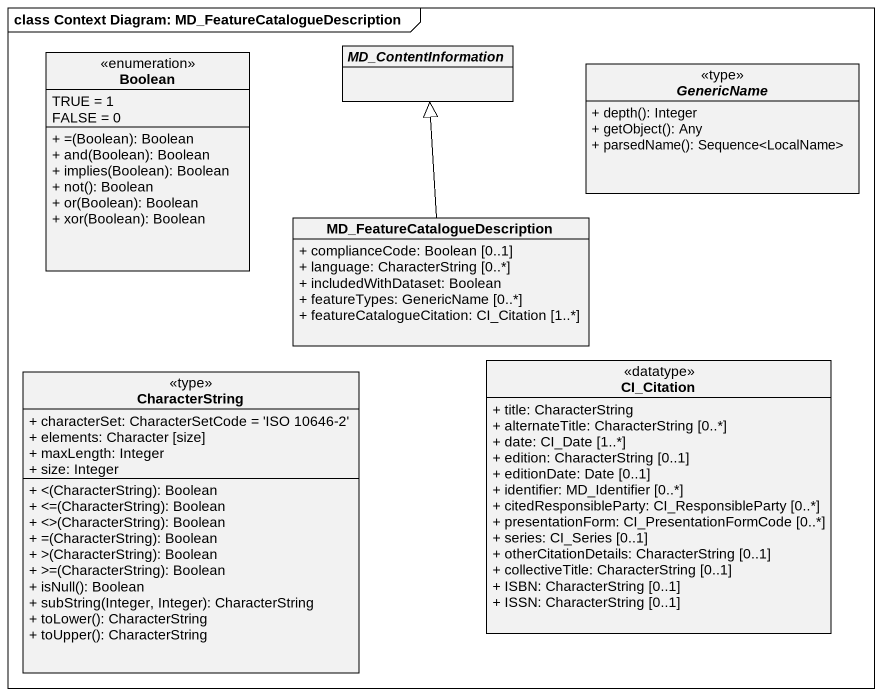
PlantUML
@startuml
mainframe class Context Diagram: MD_FeatureCatalogueDescription
hide circle
hide empty members
skinparam classAttributeIconSize 0
enum Boolean {
  TRUE = 1
  FALSE = 0
  + =(Boolean): Boolean
  + and(Boolean): Boolean
  + implies(Boolean): Boolean
  + not(): Boolean
  + or(Boolean): Boolean
  + xor(Boolean): Boolean
}
abstract class MD_ContentInformation
abstract class GenericName <<type>> {
  + depth(): Integer
  + getObject(): Any
  + parsedName(): Sequence<LocalName>
}
class "MD_FeatureCatalogueDescription" as MD_FeatureCatalogueDescripti {
  + complianceCode: Boolean [0..1]
  + language: CharacterString [0..*]
  + includedWithDataset: Boolean
  + featureTypes: GenericName [0..*]
  + featureCatalogueCitation: CI_Citation [1..*]
}
class CharacterString <<type>> {
  + characterSet: CharacterSetCode = 'ISO 10646-2'
  + elements: Character [size]
  + maxLength: Integer
  + size: Integer
  + <(CharacterString): Boolean
  + <=(CharacterString): Boolean
  + <>(CharacterString): Boolean
  + =(CharacterString): Boolean
  + >(CharacterString): Boolean
  + >=(CharacterString): Boolean
  + isNull(): Boolean
  + subString(Integer, Integer): CharacterString
  + toLower(): CharacterString
  + toUpper(): CharacterString
}
class CI_Citation <<datatype>> {
  + title: CharacterString
  + alternateTitle: CharacterString [0..*]
  + date: CI_Date [1..*]
  + edition: CharacterString [0..1]
  + editionDate: Date [0..1]
  + identifier: MD_Identifier [0..*]
  + citedResponsibleParty: CI_ResponsibleParty [0..*]
  + presentationForm: CI_PresentationFormCode [0..*]
  + series: CI_Series [0..1]
  + otherCitationDetails: CharacterString [0..1]
  + collectiveTitle: CharacterString [0..1]
  + ISBN: CharacterString [0..1]
  + ISSN: CharacterString [0..1]
}
MD_FeatureCatalogueDescripti -up-|> MD_ContentInformation
@enduml
